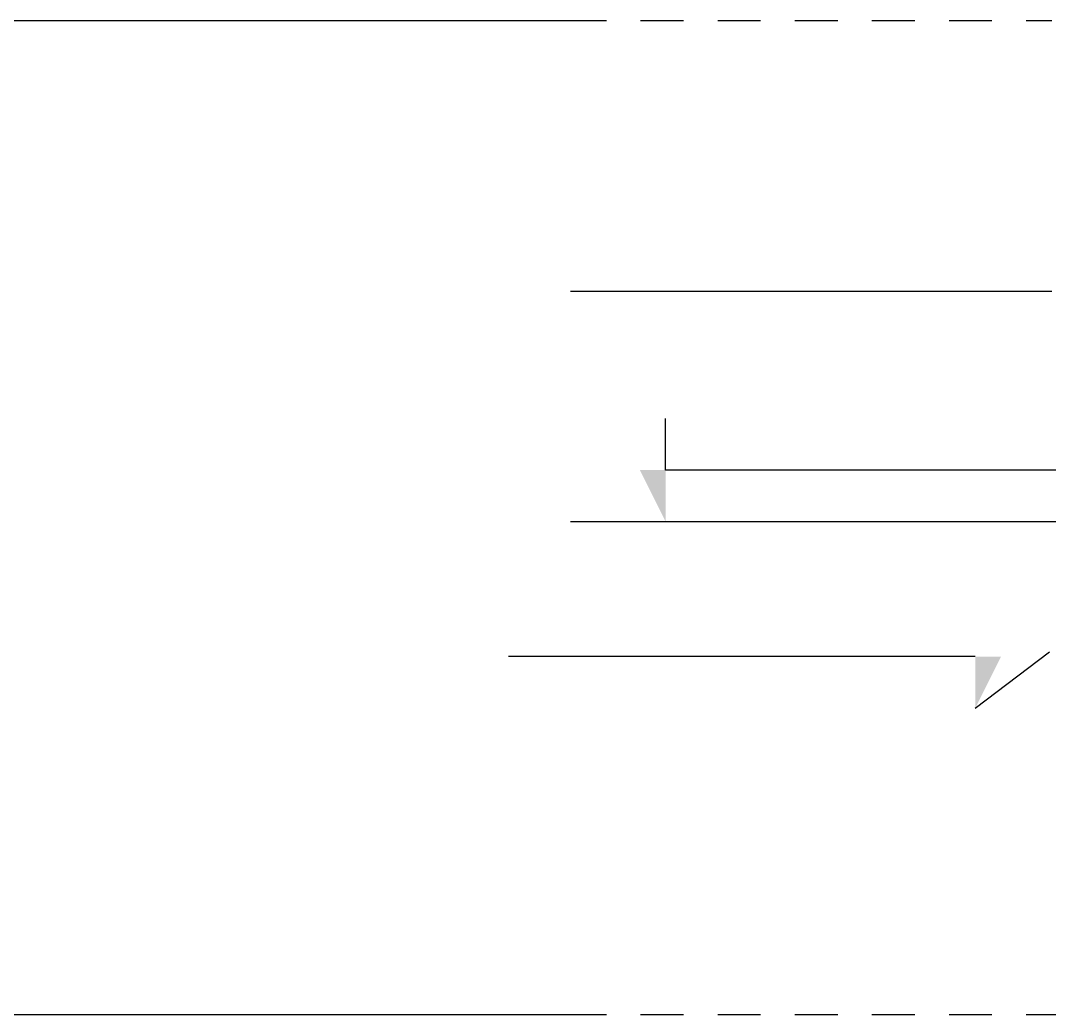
# Model space of a CAD drawing. Header units: metres. Extents: x -220 to 294, y -29 to 18.
# Drawn here: x -12.107 to -9.104, y -4.9 to -2 of the extents above; entities that cross this region are included whole.
import ezdxf

# ---------------------------------------------------------------- set-up
doc = ezdxf.new("R2010")
doc.units = ezdxf.units.M
doc.header["$MEASUREMENT"] = 0
doc.linetypes.add('DASHED4', pattern=[0.1875, 0.125, -0.0625])
for name, color, linetype in [('Cizgi', 7, 'Continuous'), ('Kesit_Kot', 7, 'Continuous'), ('Standart', 7, 'Continuous')]:
    doc.layers.add(name, color=color, linetype=linetype)

msp = doc.modelspace()

# ---------------------------------------------------------------- hatches: boundary and pattern name
at = {"layer": 'Kesit_Kot', "linetype": 'Continuous', "lineweight": -3}
for points in [[(-10.2243, -3.4616), (-10.2993, -3.3116), (-10.2243, -3.3116)], [(-9.3206, -4.006), (-9.2456, -3.856), (-9.3206, -3.856)]]:
    msp.add_hatch(color=216, dxfattribs=at).paths.add_polyline_path(points)

# ---------------------------------------------------------------- linework, layer by layer
at = {"layer": 'Cizgi', "color": 73, "linetype": 'DASHED4', "lineweight": -3}
for points in [[(-12.0971, -2), (-9.0971, -2)], [(-12.0971, -4.9), (-5.233, -4.9)]]:
    msp.add_lwpolyline(points, dxfattribs=at)
at = {"layer": 'Cizgi', "color": 118, "linetype": 'Continuous', "lineweight": -3}
msp.add_lwpolyline([(-10.5017, -2.79), (-9.0971, -2.79)], dxfattribs=at)
at = {"layer": 'Cizgi', "color": 18, "linetype": 'Continuous', "lineweight": -3}
msp.add_lwpolyline([(-10.5017, -3.4616), (-5.233, -3.4616)], dxfattribs=at)
at = {"layer": 'Kesit_Kot', "color": 216, "linetype": 'Continuous', "lineweight": -3}
for points in [[(-10.2243, -3.3116), (-10.2243, -3.1616)], [(-8.8619, -3.3116), (-10.2243, -3.3116)], [(-9.3206, -4.006), (-9.1043, -3.8424)], [(-9.3206, -3.856), (-10.683, -3.856)]]:
    msp.add_lwpolyline(points, dxfattribs=at)
at = {"layer": 'Standart', "color": 216, "linetype": 'Continuous', "lineweight": -3}
for points in [[(-12.2488, -2), (-10.4971, -2)], [(-12.2488, -4.9), (-10.4971, -4.9)]]:
    msp.add_lwpolyline(points, dxfattribs=at)

doc.saveas('drawing.dxf')
